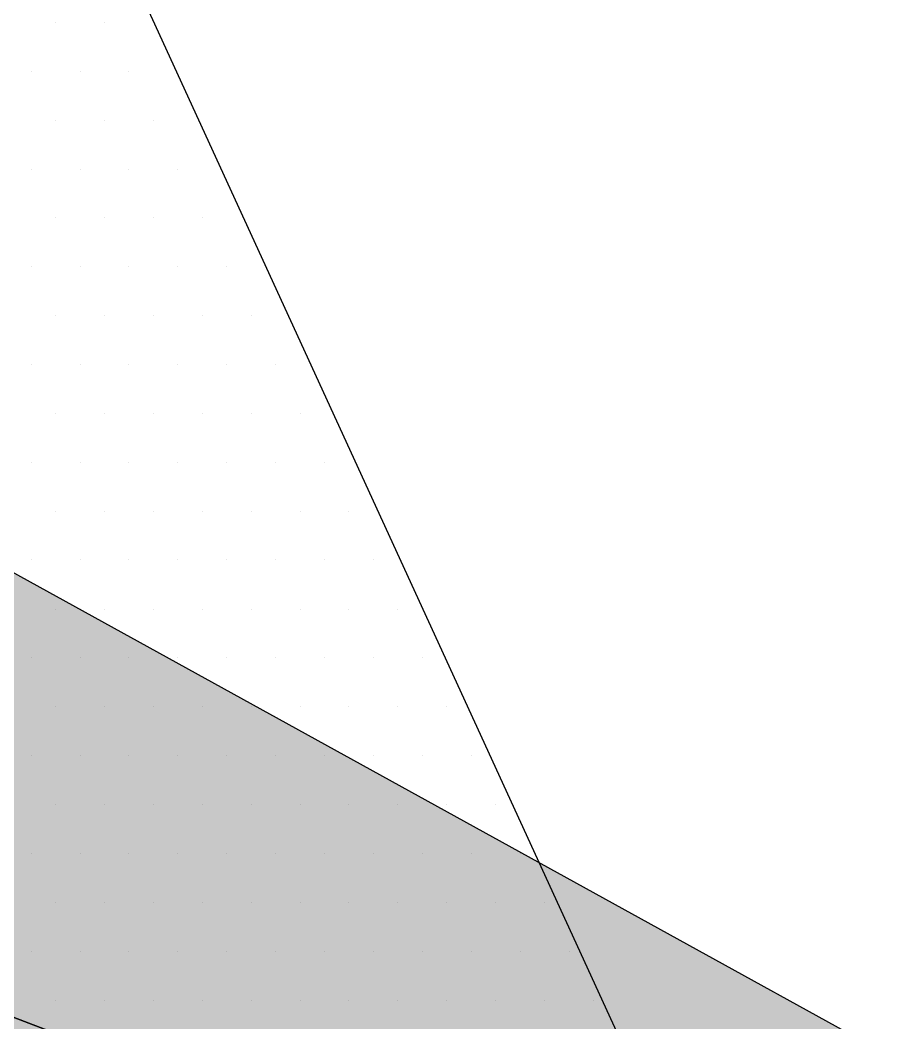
# Paper-space layout 'Layout1' of a CAD drawing. Extents: x -43 to 2298, y -18 to 768.
# Drawn here: x 1869.791 to 1870.779, y 29.774 to 30.904 of the extents above; entities that cross this region are included whole.
import ezdxf

# ---------------------------------------------------------------- set-up
doc = ezdxf.new("R2010")
doc.units = 0
doc.header["$LTSCALE"] = 2
doc.linetypes.add('CACHEX2', pattern=[0.75, 0.5, -0.25])
doc.layers.add('CARTOUCHE', color=7, linetype='Continuous')
doc.layers.add('LOGO', color=7, linetype='Continuous')

# ---------------------------------------------------------------- blocks, each defined once
blk = doc.blocks.new('A$C715108E3')
at = {"layer": 'LOGO', "color": 131}
for p, q in [((3.5564, -14.7076), (3.5564, -14.7076)), ((3.6486, -14.7076), (3.6486, -14.7076)), ((3.7404, -14.7076), (3.7404, -14.7076)), ((3.511, -14.7991), (3.511, -14.7991)), ((3.6028, -14.7991), (3.6028, -14.7991)), ((3.6943, -14.7991), (3.6943, -14.7991)), ((3.5564, -14.8905), (3.5564, -14.8905)), ((3.6486, -14.8905), (3.6486, -14.8905)), ((3.7404, -14.8905), (3.7404, -14.8905)), ((3.511, -14.9827), (3.511, -14.9827)), ((3.6028, -14.9827), (3.6028, -14.9827)), ((3.6943, -14.9827), (3.6943, -14.9827)), ((3.7861, -14.9827), (3.7861, -14.9827)), ((3.5564, -15.0742), (3.5564, -15.0742)), ((3.6486, -15.0742), (3.6486, -15.0742)), ((3.7404, -15.0742), (3.7404, -15.0742)), ((3.8317, -15.0742), (3.8317, -15.0742)), ((3.511, -15.1655), (3.511, -15.1655)), ((3.6028, -15.1655), (3.6028, -15.1655)), ((3.6943, -15.1655), (3.6943, -15.1655)), ((3.7861, -15.1655), (3.7861, -15.1655)), ((3.878, -15.1655), (3.878, -15.1655)), ((3.5564, -15.2579), (3.5564, -15.2579)), ((3.6486, -15.2579), (3.6486, -15.2579)), ((3.7404, -15.2579), (3.7404, -15.2579)), ((3.8317, -15.2579), (3.8317, -15.2579)), ((3.9237, -15.2579), (3.9237, -15.2579)), ((3.511, -15.3493), (3.511, -15.3493)), ((3.6028, -15.3493), (3.6028, -15.3493)), ((3.6943, -15.3493), (3.6943, -15.3493)), ((3.7861, -15.3493), (3.7861, -15.3493)), ((3.878, -15.3493), (3.878, -15.3493)), ((3.9694, -15.3493), (3.9694, -15.3493)), ((3.5564, -15.4406), (3.5564, -15.4406)), ((3.6486, -15.4406), (3.6486, -15.4406)), ((3.7404, -15.4406), (3.7404, -15.4406)), ((3.8317, -15.4406), (3.8317, -15.4406)), ((3.9237, -15.4406), (3.9237, -15.4406)), ((4.0155, -15.4406), (4.0155, -15.4406)), ((3.511, -15.5332), (3.511, -15.5332)), ((3.6028, -15.5332), (3.6028, -15.5332)), ((3.6943, -15.5332), (3.6943, -15.5332)), ((3.7861, -15.5332), (3.7861, -15.5332)), ((3.878, -15.5332), (3.878, -15.5332)), ((3.9694, -15.5332), (3.9694, -15.5332)), ((4.0612, -15.5332), (4.0612, -15.5332)), ((3.5564, -15.6246), (3.5564, -15.6246)), ((3.6486, -15.6246), (3.6486, -15.6246)), ((3.7404, -15.6246), (3.7404, -15.6246)), ((3.8317, -15.6246), (3.8317, -15.6246)), ((3.9237, -15.6246), (3.9237, -15.6246)), ((4.0155, -15.6246), (4.0155, -15.6246)), ((4.107, -15.6246), (4.107, -15.6246)), ((3.511, -15.7159), (3.511, -15.7159)), ((3.6028, -15.7159), (3.6028, -15.7159)), ((3.6943, -15.7159), (3.6943, -15.7159)), ((3.7861, -15.7159), (3.7861, -15.7159)), ((3.878, -15.7159), (3.878, -15.7159)), ((3.9694, -15.7159), (3.9694, -15.7159)), ((4.0612, -15.7159), (4.0612, -15.7159)), ((4.1531, -15.7159), (4.1531, -15.7159)), ((3.5564, -15.8083), (3.5564, -15.8083)), ((3.6486, -15.8083), (3.6486, -15.8083)), ((3.7404, -15.8083), (3.7404, -15.8083)), ((3.8317, -15.8083), (3.8317, -15.8083)), ((3.9237, -15.8083), (3.9237, -15.8083)), ((4.0155, -15.8083), (4.0155, -15.8083)), ((4.107, -15.8083), (4.107, -15.8083)), ((4.1988, -15.8083), (4.1988, -15.8083)), ((3.511, -15.8994), (3.511, -15.8994)), ((3.6028, -15.8994), (3.6028, -15.8994)), ((3.6943, -15.8994), (3.6943, -15.8994)), ((3.7861, -15.8994), (3.7861, -15.8994)), ((3.878, -15.8994), (3.878, -15.8994)), ((3.9694, -15.8994), (3.9694, -15.8994)), ((4.0612, -15.8994), (4.0612, -15.8994)), ((4.1531, -15.8994), (4.1531, -15.8994)), ((4.2445, -15.8994), (4.2445, -15.8994)), ((3.5564, -15.991), (3.5564, -15.991)), ((3.6486, -15.991), (3.6486, -15.991)), ((3.7404, -15.991), (3.7404, -15.991)), ((3.8317, -15.991), (3.8317, -15.991)), ((3.9237, -15.991), (3.9237, -15.991)), ((4.0155, -15.991), (4.0155, -15.991)), ((4.107, -15.991), (4.107, -15.991)), ((4.1988, -15.991), (4.1988, -15.991)), ((4.2906, -15.991), (4.2906, -15.991)), ((3.511, -16.0834), (3.511, -16.0834)), ((3.6028, -16.0834), (3.6028, -16.0834)), ((3.6943, -16.0834), (3.6943, -16.0834)), ((3.7861, -16.0834), (3.7861, -16.0834)), ((3.878, -16.0834), (3.878, -16.0834)), ((3.9694, -16.0834), (3.9694, -16.0834)), ((4.0612, -16.0834), (4.0612, -16.0834)), ((4.1531, -16.0834), (4.1531, -16.0834)), ((4.2445, -16.0834), (4.2445, -16.0834)), ((4.3364, -16.0834), (4.3364, -16.0834)), ((3.5564, -16.1747), (3.5564, -16.1747)), ((3.6486, -16.1747), (3.6486, -16.1747)), ((3.7404, -16.1747), (3.7404, -16.1747)), ((3.8317, -16.1747), (3.8317, -16.1747)), ((3.9237, -16.1747), (3.9237, -16.1747)), ((4.0155, -16.1747), (4.0155, -16.1747)), ((4.107, -16.1747), (4.107, -16.1747)), ((4.1988, -16.1747), (4.1988, -16.1747)), ((4.2906, -16.1747), (4.2906, -16.1747)), ((4.3827, -16.1747), (4.3827, -16.1747)), ((3.511, -16.2675), (3.511, -16.2675)), ((3.6028, -16.2675), (3.6028, -16.2675)), ((3.6943, -16.2675), (3.6943, -16.2675)), ((3.7861, -16.2675), (3.7861, -16.2675)), ((3.878, -16.2675), (3.878, -16.2675)), ((3.9694, -16.2675), (3.9694, -16.2675)), ((4.0612, -16.2675), (4.0612, -16.2675)), ((4.1531, -16.2675), (4.1531, -16.2675)), ((4.2445, -16.2675), (4.2445, -16.2675)), ((4.3364, -16.2675), (4.3364, -16.2675)), ((4.4282, -16.2675), (4.4282, -16.2675)), ((3.5564, -16.3587), (3.5564, -16.3587)), ((3.6486, -16.3587), (3.6486, -16.3587)), ((3.7404, -16.3587), (3.7404, -16.3587)), ((3.8317, -16.3587), (3.8317, -16.3587)), ((3.9237, -16.3587), (3.9237, -16.3587)), ((4.0155, -16.3587), (4.0155, -16.3587)), ((4.107, -16.3587), (4.107, -16.3587)), ((4.1988, -16.3587), (4.1988, -16.3587)), ((4.2906, -16.3587), (4.2906, -16.3587)), ((4.3827, -16.3587), (4.3827, -16.3587)), ((4.4739, -16.3587), (4.4739, -16.3587)), ((3.511, -16.45), (3.511, -16.45)), ((3.6028, -16.45), (3.6028, -16.45)), ((3.6943, -16.45), (3.6943, -16.45)), ((3.7861, -16.45), (3.7861, -16.45)), ((3.878, -16.45), (3.878, -16.45)), ((3.9694, -16.45), (3.9694, -16.45)), ((4.0612, -16.45), (4.0612, -16.45)), ((4.1531, -16.45), (4.1531, -16.45)), ((4.2445, -16.45), (4.2445, -16.45)), ((4.3364, -16.45), (4.3364, -16.45)), ((4.4282, -16.45), (4.4282, -16.45)), ((4.5202, -16.45), (4.5202, -16.45)), ((3.5564, -16.5424), (3.5564, -16.5424)), ((3.6486, -16.5424), (3.6486, -16.5424)), ((3.7404, -16.5424), (3.7404, -16.5424)), ((3.8317, -16.5424), (3.8317, -16.5424)), ((3.9237, -16.5424), (3.9237, -16.5424)), ((4.0155, -16.5424), (4.0155, -16.5424)), ((4.107, -16.5424), (4.107, -16.5424)), ((4.1988, -16.5424), (4.1988, -16.5424)), ((4.2906, -16.5424), (4.2906, -16.5424)), ((4.3827, -16.5424), (4.3827, -16.5424)), ((4.4739, -16.5424), (4.4739, -16.5424)), ((4.5659, -16.5424), (4.5659, -16.5424))]:
    blk.add_line(p, q, dxfattribs=at)
blk.add_lwpolyline([(0.2166, -18.8242), (-0.4061, -17.3082), (1.2857, -17.5115), (0.9202, -16.4826), (-0.461, -13.5406), (1.4536, -13.7453), (4.032, -19.4344), (5.206, -17.903), (3.3935, -13.9486), (6.3293, -14.2803), (6.4311, -12.6478), (3.5725, -12.29), (6.1505, -8.6671), (5.6155, -6.8715), (1.6586, -12.1279), (-1.9407, -12.0256)], dxfattribs=at)
blk = doc.blocks.new('A$C581E6685')
at = {"layer": 'LOGO'}
for color, points in [(32, [(-39.8519, 24.2064), (-37.1498, 25.5201), (-23.2602, 17.8548)]), (40, [(-39.8519, 24.2064), (-23.2602, 17.8548), (-38.5844, 21.5046)])]:
    blk.add_hatch(color=color, dxfattribs=at).paths.add_polyline_path(points)
at = {"layer": 'LOGO', "color": 32}
blk.add_lwpolyline([(-39.8519, 24.2064), (-37.1498, 25.5201), (-23.2602, 17.8559)], close=True, dxfattribs=at)
at = {"layer": 'LOGO', "color": 40}
blk.add_lwpolyline([(-39.8519, 24.2064), (-23.2602, 17.8559), (-38.584, 21.5046)], close=True, dxfattribs=at)
at = {"layer": 'LOGO', "color": 32, "linetype": 'CACHEX2', "ltscale": 1.5}
blk.add_ellipse((-38.0538, 23.8138), major_axis=(-19.0311, -3.534), ratio=0.590567, dxfattribs=at)
at = {"layer": 'LOGO', "color": 32}
blk.add_ellipse((-37.6144, 23.8499), major_axis=(-13.5768, -4.2839), ratio=0.791971, dxfattribs=at)
at = {"layer": 'CARTOUCHE'}
blk.add_blockref('A$C715108E3', (-31.6739, 36.3189), dxfattribs=at)
blk = doc.blocks.new('A$C74495F84')
blk.add_wipeout([(0, 25.6223), (0.1652, 26.7367), (0.7383, 27.8861), (1.6708, 28.7909), (2.8466, 29.3316), (3.5435, 29.4509), (3.5435, 29.4509), (94.9287, 29.4623), (96.0552, 29.2902), (97.2167, 28.6987), (97.7035, 28.2661), (98.0951, 27.7798), (98.6162, 26.658), (98.7362, 26.0362), (98.7516, 25.8527), (98.7585, 3.8387), (98.5719, 2.6574), (98.0189, 1.5743), (97.5848, 1.0765), (97.1232, 0.6959), (95.9338, 0.1366), (95.4142, 0.0321), (95.1105, 0.0048), (3.7555, 0.0009), (2.7133, 0.169), (1.5147, 0.7841), (0.6714, 1.6707), (0.147, 2.7876), (0.0063, 3.6209)]).dxf.layer = 'CARTOUCHE'
at = {"layer": 'CARTOUCHE'}
blk.add_rational_spline([(0, 25.6223), (0, 14.7312), (0, 3.84), (0, 0), (3.84, 0), (49.3793, 0), (94.9185, 0), (98.7585, 0), (98.7585, 3.84), (98.7585, 14.7312), (98.7585, 25.6223), (98.7585, 29.4623), (94.9185, 29.4623), (49.3793, 29.4623), (3.84, 29.4623), (0, 29.4623), (0, 25.6223)], [1, 1, 1, 0.707106781187, 1, 1, 1, 0.707106781187, 1, 1, 1, 0.707106781187, 1, 1, 1, 0.707106781187, 1], degree=2, knots=[0, 0, 0, 1, 1, 2.570796, 2.570796, 3.570796, 3.570796, 5.141593, 5.141593, 6.141593, 6.141593, 7.712389, 7.712389, 8.712389, 8.712389, 10.283185, 10.283185, 10.283185], dxfattribs=at)
at = {"layer": 'CARTOUCHE', "xscale": 0.6, "yscale": 0.6, "zscale": 0.6}
blk.add_blockref('A$C581E6685', (37.2707, 1.3806), dxfattribs=at)

psp = doc.layouts.get("Layout1")

# ---------------------------------------------------------------- block references
at = {"layer": 'CARTOUCHE'}
psp.add_blockref('A$C74495F84', (1849.4306, 16.5533), dxfattribs=at)

doc.saveas('drawing.dxf')
